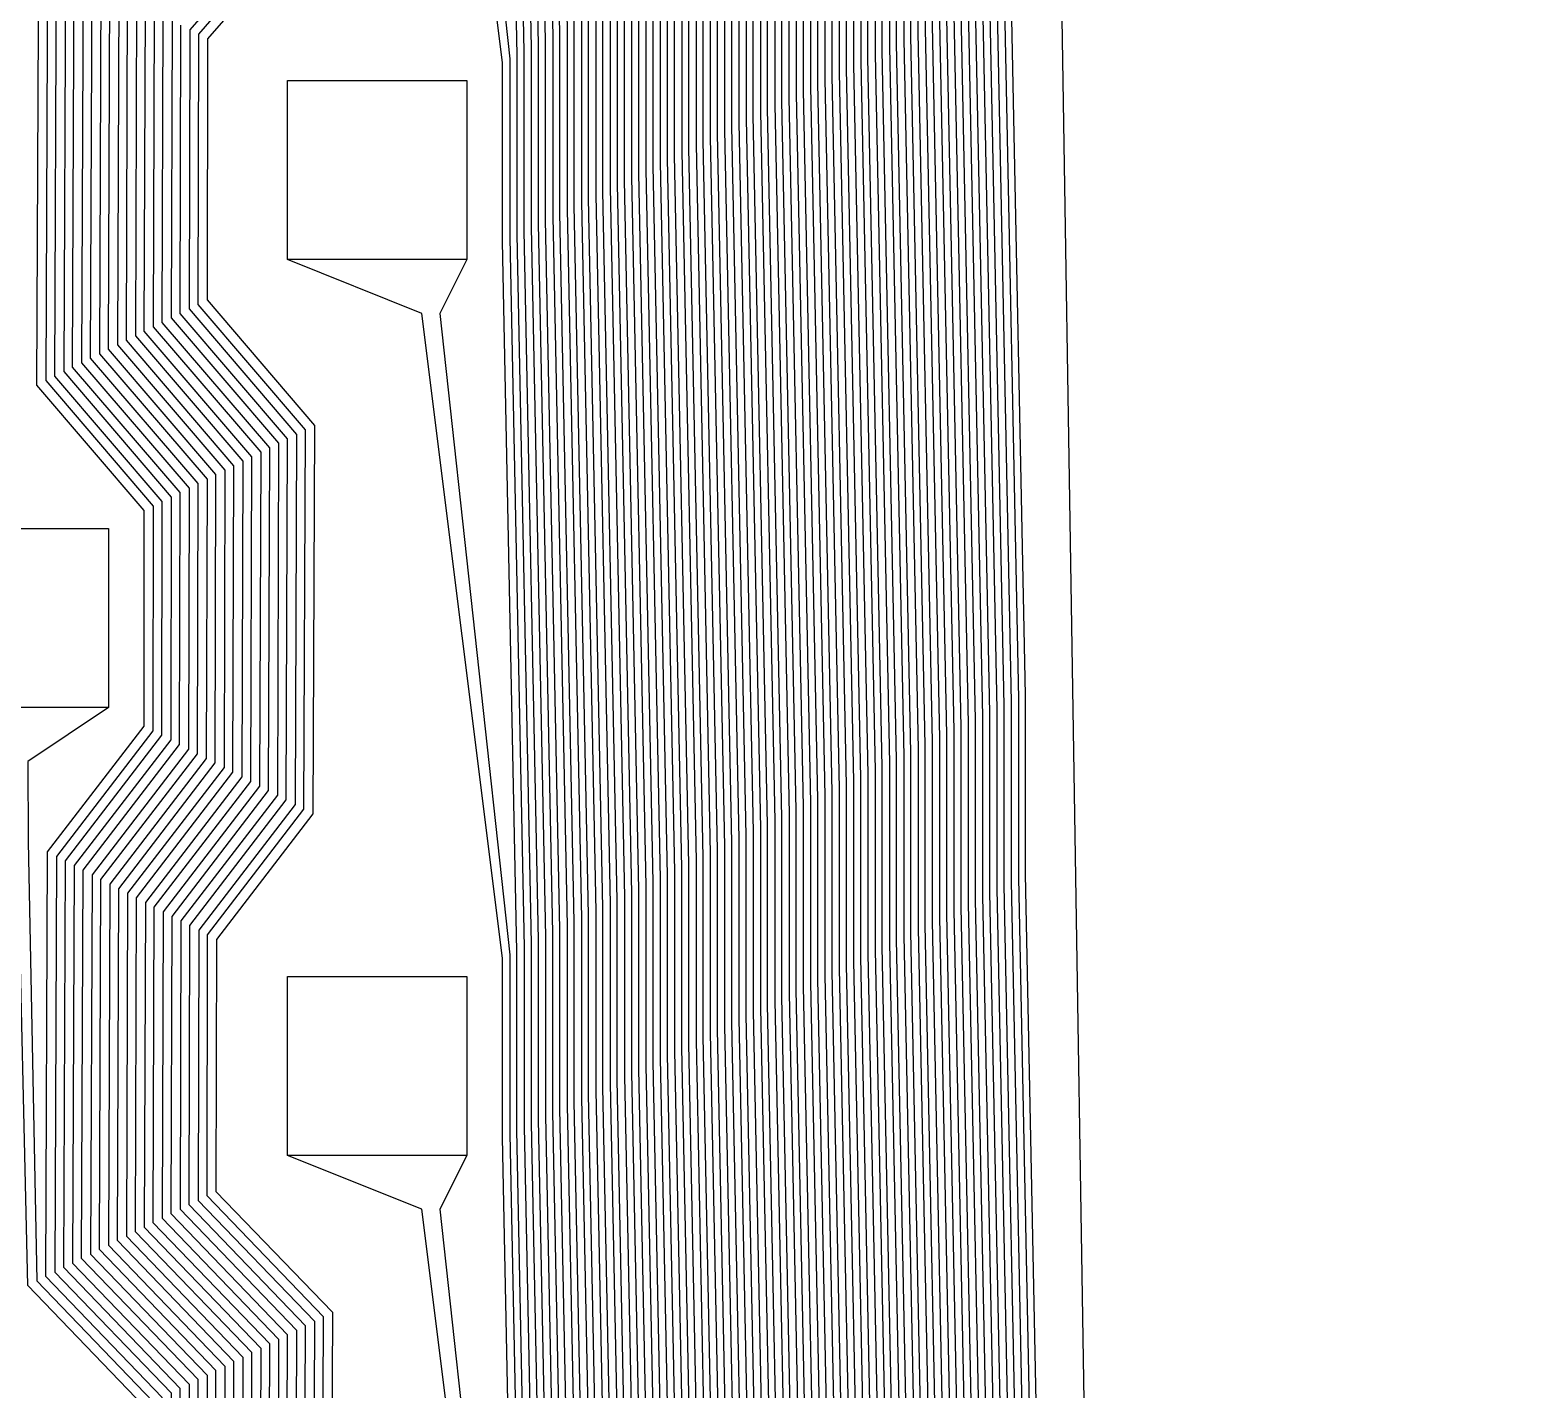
# Model space of a CAD drawing. Header units: inches. Extents: x 106592 to 209533, y 57057 to 74911.
# Drawn here: x 173222.5 to 173305.4, y 69613.6 to 69689.5 of the extents above; entities that cross this region are included whole.
import ezdxf

# ---------------------------------------------------------------- set-up
doc = ezdxf.new("R2010")
doc.units = ezdxf.units.IN
doc.header["$MEASUREMENT"] = 0
for name, color, linetype in [('metal', 221, 'Continuous'), ('nitride window', 40, 'Continuous'), ('profile', 140, 'Continuous')]:
    doc.layers.add(name, color=color, linetype=linetype)

msp = doc.modelspace()

# ---------------------------------------------------------------- linework, layer by layer
at = {"layer": 'metal'}
for points in [[(173280.525, 69493.595), (173280.525, 69503.595), (173279.725, 69543.193), (173279.725, 69553.193), (173278.925, 69592.79), (173278.925, 69602.79), (173278.125, 69642.388), (173278.125, 69652.388), (173277.325, 69691.985), (173277.325, 69701.985), (173276.525, 69741.583), (173276.525, 69751.583), (173275.725, 69791.18), (173275.725, 69801.18), (173274.925, 69840.777), (173274.925, 69850.777), (173274.125, 69890.375), (173274.125, 69900.375), (173273.325, 69939.972), (173273.325, 69949.972), (173272.525, 69989.57)], [(173278.525, 69492.589), (173278.525, 69502.589), (173277.725, 69542.186), (173277.725, 69552.186), (173276.925, 69591.784), (173276.925, 69601.784), (173276.125, 69641.381), (173276.125, 69651.381), (173275.325, 69690.979), (173275.325, 69700.979), (173274.525, 69740.576), (173274.525, 69750.576), (173273.725, 69790.174), (173273.725, 69800.174), (173272.925, 69839.771), (173272.925, 69849.771), (173272.125, 69889.369), (173272.125, 69899.369), (173271.325, 69938.966), (173271.325, 69948.966), (173270.525, 69988.563)], [(173270.925, 69988.765), (173271.725, 69949.167), (173271.725, 69939.167), (173272.525, 69899.57), (173272.525, 69889.57), (173273.325, 69849.972), (173273.325, 69839.972), (173274.125, 69800.375), (173274.125, 69790.375), (173274.925, 69750.777), (173274.925, 69740.777), (173275.725, 69701.18), (173275.725, 69691.18), (173276.525, 69651.583), (173276.525, 69641.583), (173277.325, 69601.985), (173277.325, 69591.985), (173278.125, 69552.388), (173278.125, 69542.388), (173278.925, 69502.79), (173278.925, 69492.79)], [(173279.325, 69492.991), (173279.325, 69502.991), (173278.525, 69542.589), (173278.525, 69552.589), (173277.725, 69592.186), (173277.725, 69602.186), (173276.925, 69641.784), (173276.925, 69651.784), (173276.125, 69691.381), (173276.125, 69701.381), (173275.325, 69740.979), (173275.325, 69750.979), (173274.525, 69790.576), (173274.525, 69800.576), (173273.725, 69840.174), (173273.725, 69850.174), (173272.925, 69889.771), (173272.925, 69899.771), (173272.125, 69939.369), (173272.125, 69949.369), (173271.325, 69988.966)], [(173271.725, 69989.167), (173272.525, 69949.57), (173272.525, 69939.57), (173273.325, 69899.972), (173273.325, 69889.972), (173274.125, 69850.375), (173274.125, 69840.375), (173274.925, 69800.777), (173274.925, 69790.777), (173275.725, 69751.18), (173275.725, 69741.18), (173276.525, 69701.583), (173276.525, 69691.583), (173277.325, 69651.985), (173277.325, 69641.985), (173278.125, 69602.388), (173278.125, 69592.388), (173278.925, 69552.79), (173278.925, 69542.79), (173279.725, 69503.193), (173279.725, 69493.193)], [(173272.125, 69989.369), (173272.925, 69949.771), (173272.925, 69939.771), (173273.725, 69900.174), (173273.725, 69890.174), (173274.525, 69850.576), (173274.525, 69840.576), (173275.325, 69800.979), (173275.325, 69790.979), (173276.125, 69751.381), (173276.125, 69741.381), (173276.925, 69701.784), (173276.925, 69691.784), (173277.725, 69652.186), (173277.725, 69642.186), (173278.525, 69602.589), (173278.525, 69592.589), (173279.325, 69552.991), (173279.325, 69542.991), (173280.125, 69503.394), (173280.125, 69493.394)], [(173276.925, 69491.784), (173276.925, 69501.784), (173276.125, 69541.381), (173276.125, 69551.381), (173275.325, 69590.979), (173275.325, 69600.979), (173274.525, 69640.576), (173274.525, 69650.576), (173273.725, 69690.174), (173273.725, 69700.174), (173272.925, 69739.771), (173272.925, 69749.771), (173272.125, 69789.369), (173272.125, 69799.369), (173271.325, 69838.966), (173271.325, 69848.966), (173270.525, 69888.563), (173270.525, 69898.563), (173269.725, 69938.161), (173269.725, 69948.161), (173268.925, 69987.758)], [(173269.325, 69987.96), (173270.125, 69948.362), (173270.125, 69938.362), (173270.925, 69898.765), (173270.925, 69888.765), (173271.725, 69849.167), (173271.725, 69839.167), (173272.525, 69799.57), (173272.525, 69789.57), (173273.325, 69749.972), (173273.325, 69739.972), (173274.125, 69700.375), (173274.125, 69690.375), (173274.925, 69650.777), (173274.925, 69640.777), (173275.725, 69601.18), (173275.725, 69591.18), (173276.525, 69551.583), (173276.525, 69541.583), (173277.325, 69501.985), (173277.325, 69491.985)], [(173277.725, 69492.186), (173277.725, 69502.186), (173276.925, 69541.784), (173276.925, 69551.784), (173276.125, 69591.381), (173276.125, 69601.381), (173275.325, 69640.979), (173275.325, 69650.979), (173274.525, 69690.576), (173274.525, 69700.576), (173273.725, 69740.174), (173273.725, 69750.174), (173272.925, 69789.771), (173272.925, 69799.771), (173272.125, 69839.369), (173272.125, 69849.369), (173271.325, 69888.966), (173271.325, 69898.966), (173270.525, 69938.563), (173270.525, 69948.563), (173269.725, 69988.161)], [(173270.125, 69988.362), (173270.925, 69948.765), (173270.925, 69938.765), (173271.725, 69899.167), (173271.725, 69889.167), (173272.525, 69849.57), (173272.525, 69839.57), (173273.325, 69799.972), (173273.325, 69789.972), (173274.125, 69750.375), (173274.125, 69740.375), (173274.925, 69700.777), (173274.925, 69690.777), (173275.725, 69651.18), (173275.725, 69641.18), (173276.525, 69601.583), (173276.525, 69591.583), (173277.325, 69551.985), (173277.325, 69541.985), (173278.125, 69502.388), (173278.125, 69492.388)], [(173275.325, 69490.979), (173275.325, 69500.979), (173274.525, 69540.576), (173274.525, 69550.576), (173273.725, 69590.174), (173273.725, 69600.174), (173272.925, 69639.771), (173272.925, 69649.771), (173272.125, 69689.369), (173272.125, 69699.369), (173271.325, 69738.966), (173271.325, 69748.966), (173270.525, 69788.563), (173270.525, 69798.563), (173269.725, 69838.161), (173269.725, 69848.161), (173268.925, 69887.758), (173268.925, 69897.758), (173268.125, 69937.356), (173268.125, 69947.356), (173267.325, 69986.953)], [(173267.725, 69987.154), (173268.525, 69947.557), (173268.525, 69937.557), (173269.325, 69897.96), (173269.325, 69887.96), (173270.125, 69848.362), (173270.125, 69838.362), (173270.925, 69798.765), (173270.925, 69788.765), (173271.725, 69749.167), (173271.725, 69739.167), (173272.525, 69699.57), (173272.525, 69689.57), (173273.325, 69649.972), (173273.325, 69639.972), (173274.125, 69600.375), (173274.125, 69590.375), (173274.925, 69550.777), (173274.925, 69540.777), (173275.725, 69501.18), (173275.725, 69491.18)], [(173276.125, 69491.381), (173276.125, 69501.381), (173275.325, 69540.979), (173275.325, 69550.979), (173274.525, 69590.576), (173274.525, 69600.576), (173273.725, 69640.174), (173273.725, 69650.174), (173272.925, 69689.771), (173272.925, 69699.771), (173272.125, 69739.369), (173272.125, 69749.369), (173271.325, 69788.966), (173271.325, 69798.966), (173270.525, 69838.563), (173270.525, 69848.563), (173269.725, 69888.161), (173269.725, 69898.161), (173268.925, 69937.758), (173268.925, 69947.758), (173268.125, 69987.356)], [(173268.525, 69987.557), (173269.325, 69947.96), (173269.325, 69937.96), (173270.125, 69898.362), (173270.125, 69888.362), (173270.925, 69848.765), (173270.925, 69838.765), (173271.725, 69799.167), (173271.725, 69789.167), (173272.525, 69749.57), (173272.525, 69739.57), (173273.325, 69699.972), (173273.325, 69689.972), (173274.125, 69650.375), (173274.125, 69640.375), (173274.925, 69600.777), (173274.925, 69590.777), (173275.725, 69551.18), (173275.725, 69541.18), (173276.525, 69501.583), (173276.525, 69491.583)], [(173265.725, 69986.148), (173266.525, 69946.551), (173266.525, 69936.551), (173267.325, 69896.953), (173267.325, 69886.953), (173268.125, 69847.356), (173268.125, 69837.356), (173268.925, 69797.758), (173268.925, 69787.758), (173269.725, 69748.161), (173269.725, 69738.161), (173270.525, 69698.563), (173270.525, 69688.563), (173271.325, 69648.966), (173271.325, 69638.966), (173272.125, 69599.369), (173272.125, 69589.369), (173272.925, 69549.771), (173272.925, 69539.771), (173273.725, 69500.174), (173273.725, 69490.174)], [(173274.125, 69490.375), (173274.125, 69500.375), (173273.325, 69539.972), (173273.325, 69549.972), (173272.525, 69589.57), (173272.525, 69599.57), (173271.725, 69639.167), (173271.725, 69649.167), (173270.925, 69688.765), (173270.925, 69698.765), (173270.125, 69738.362), (173270.125, 69748.362), (173269.325, 69787.96), (173269.325, 69797.96), (173268.525, 69837.557), (173268.525, 69847.557), (173267.725, 69887.154), (173267.725, 69897.154), (173266.925, 69936.752), (173266.925, 69946.752), (173266.125, 69986.349)], [(173266.525, 69986.551), (173267.325, 69946.953), (173267.325, 69936.953), (173268.125, 69897.356), (173268.125, 69887.356), (173268.925, 69847.758), (173268.925, 69837.758), (173269.725, 69798.161), (173269.725, 69788.161), (173270.525, 69748.563), (173270.525, 69738.563), (173271.325, 69698.966), (173271.325, 69688.966), (173272.125, 69649.369), (173272.125, 69639.369), (173272.925, 69599.771), (173272.925, 69589.771), (173273.725, 69550.174), (173273.725, 69540.174), (173274.525, 69500.576), (173274.525, 69490.576)], [(173274.925, 69490.777), (173274.925, 69500.777), (173274.125, 69540.375), (173274.125, 69550.375), (173273.325, 69589.972), (173273.325, 69599.972), (173272.525, 69639.57), (173272.525, 69649.57), (173271.725, 69689.167), (173271.725, 69699.167), (173270.925, 69738.765), (173270.925, 69748.765), (173270.125, 69788.362), (173270.125, 69798.362), (173269.325, 69837.96), (173269.325, 69847.96), (173268.525, 69887.557), (173268.525, 69897.557), (173267.725, 69937.154), (173267.725, 69947.154), (173266.925, 69986.752)], [(173264.125, 69985.343), (173264.925, 69945.746), (173264.925, 69935.746), (173265.725, 69896.148), (173265.725, 69886.148), (173266.525, 69846.551), (173266.525, 69836.551), (173267.325, 69796.953), (173267.325, 69786.953), (173268.125, 69747.356), (173268.125, 69737.356), (173268.925, 69697.758), (173268.925, 69687.758), (173269.725, 69648.161), (173269.725, 69638.161), (173270.525, 69598.563), (173270.525, 69588.563), (173271.325, 69548.966), (173271.325, 69538.966), (173272.125, 69499.369), (173272.125, 69489.369)], [(173272.525, 69489.57), (173272.525, 69499.57), (173271.725, 69539.167), (173271.725, 69549.167), (173270.925, 69588.765), (173270.925, 69598.765), (173270.125, 69638.362), (173270.125, 69648.362), (173269.325, 69687.96), (173269.325, 69697.96), (173268.525, 69737.557), (173268.525, 69747.557), (173267.725, 69787.154), (173267.725, 69797.154), (173266.925, 69836.752), (173266.925, 69846.752), (173266.125, 69886.349), (173266.125, 69896.349), (173265.325, 69935.947), (173265.325, 69945.947), (173264.525, 69985.544)], [(173264.925, 69985.746), (173265.725, 69946.148), (173265.725, 69936.148), (173266.525, 69896.551), (173266.525, 69886.551), (173267.325, 69846.953), (173267.325, 69836.953), (173268.125, 69797.356), (173268.125, 69787.356), (173268.925, 69747.758), (173268.925, 69737.758), (173269.725, 69698.161), (173269.725, 69688.161), (173270.525, 69648.563), (173270.525, 69638.563), (173271.325, 69598.966), (173271.325, 69588.966), (173272.125, 69549.369), (173272.125, 69539.369), (173272.925, 69499.771), (173272.925, 69489.771)], [(173273.325, 69489.972), (173273.325, 69499.972), (173272.525, 69539.57), (173272.525, 69549.57), (173271.725, 69589.167), (173271.725, 69599.167), (173270.925, 69638.765), (173270.925, 69648.765), (173270.125, 69688.362), (173270.125, 69698.362), (173269.325, 69737.96), (173269.325, 69747.96), (173268.525, 69787.557), (173268.525, 69797.557), (173267.725, 69837.154), (173267.725, 69847.154), (173266.925, 69886.752), (173266.925, 69896.752), (173266.125, 69936.349), (173266.125, 69946.349), (173265.325, 69985.947)], [(173270.525, 69488.563), (173270.525, 69498.563), (173269.725, 69538.161), (173269.725, 69548.161), (173268.925, 69587.758), (173268.925, 69597.758), (173268.125, 69637.356), (173268.125, 69647.356), (173267.325, 69686.953), (173267.325, 69696.953), (173266.525, 69736.551), (173266.525, 69746.551), (173265.725, 69786.148), (173265.725, 69796.148), (173264.925, 69835.746), (173264.925, 69845.746), (173264.125, 69885.343), (173264.125, 69895.343), (173263.325, 69934.94), (173263.325, 69944.94), (173262.525, 69984.538)], [(173262.925, 69984.739), (173263.725, 69945.142), (173263.725, 69935.142), (173264.525, 69895.544), (173264.525, 69885.544), (173265.325, 69845.947), (173265.325, 69835.947), (173266.125, 69796.349), (173266.125, 69786.349), (173266.925, 69746.752), (173266.925, 69736.752), (173267.725, 69697.154), (173267.725, 69687.154), (173268.525, 69647.557), (173268.525, 69637.557), (173269.325, 69597.96), (173269.325, 69587.96), (173270.125, 69548.362), (173270.125, 69538.362), (173270.925, 69498.765), (173270.925, 69488.765)], [(173271.325, 69488.966), (173271.325, 69498.966), (173270.525, 69538.563), (173270.525, 69548.563), (173269.725, 69588.161), (173269.725, 69598.161), (173268.925, 69637.758), (173268.925, 69647.758), (173268.125, 69687.356), (173268.125, 69697.356), (173267.325, 69736.953), (173267.325, 69746.953), (173266.525, 69786.551), (173266.525, 69796.551), (173265.725, 69836.148), (173265.725, 69846.148), (173264.925, 69885.746), (173264.925, 69895.746), (173264.125, 69935.343), (173264.125, 69945.343), (173263.325, 69984.94)], [(173263.725, 69985.142), (173264.525, 69945.544), (173264.525, 69935.544), (173265.325, 69895.947), (173265.325, 69885.947), (173266.125, 69846.349), (173266.125, 69836.349), (173266.925, 69796.752), (173266.925, 69786.752), (173267.725, 69747.154), (173267.725, 69737.154), (173268.525, 69697.557), (173268.525, 69687.557), (173269.325, 69647.96), (173269.325, 69637.96), (173270.125, 69598.362), (173270.125, 69588.362), (173270.925, 69548.765), (173270.925, 69538.765), (173271.725, 69499.167), (173271.725, 69489.167)], [(173268.925, 69487.758), (173268.925, 69497.758), (173268.125, 69537.356), (173268.125, 69547.356), (173267.325, 69586.953), (173267.325, 69596.953), (173266.525, 69636.551), (173266.525, 69646.551), (173265.725, 69686.148), (173265.725, 69696.148), (173264.925, 69735.746), (173264.925, 69745.746), (173264.125, 69785.343), (173264.125, 69795.343), (173263.325, 69834.94), (173263.325, 69844.94), (173262.525, 69884.538), (173262.525, 69894.538), (173261.725, 69934.135), (173261.725, 69944.135), (173260.925, 69983.733)], [(173261.325, 69983.934), (173262.125, 69944.337), (173262.125, 69934.337), (173262.925, 69894.739), (173262.925, 69884.739), (173263.725, 69845.142), (173263.725, 69835.142), (173264.525, 69795.544), (173264.525, 69785.544), (173265.325, 69745.947), (173265.325, 69735.947), (173266.125, 69696.349), (173266.125, 69686.349), (173266.925, 69646.752), (173266.925, 69636.752), (173267.725, 69597.154), (173267.725, 69587.154), (173268.525, 69547.557), (173268.525, 69537.557), (173269.325, 69497.96), (173269.325, 69487.96)], [(173269.725, 69488.161), (173269.725, 69498.161), (173268.925, 69537.758), (173268.925, 69547.758), (173268.125, 69587.356), (173268.125, 69597.356), (173267.325, 69636.953), (173267.325, 69646.953), (173266.525, 69686.551), (173266.525, 69696.551), (173265.725, 69736.148), (173265.725, 69746.148), (173264.925, 69785.746), (173264.925, 69795.746), (173264.125, 69835.343), (173264.125, 69845.343), (173263.325, 69884.94), (173263.325, 69894.94), (173262.525, 69934.538), (173262.525, 69944.538), (173261.725, 69984.135)], [(173262.125, 69984.337), (173262.925, 69944.739), (173262.925, 69934.739), (173263.725, 69895.142), (173263.725, 69885.142), (173264.525, 69845.544), (173264.525, 69835.544), (173265.325, 69795.947), (173265.325, 69785.947), (173266.125, 69746.349), (173266.125, 69736.349), (173266.925, 69696.752), (173266.925, 69686.752), (173267.725, 69647.154), (173267.725, 69637.154), (173268.525, 69597.557), (173268.525, 69587.557), (173269.325, 69547.96), (173269.325, 69537.96), (173270.125, 69498.362), (173270.125, 69488.362)], [(173259.325, 69982.928), (173260.125, 69943.33), (173260.125, 69933.33), (173260.925, 69893.733), (173260.925, 69883.733), (173261.725, 69844.135), (173261.725, 69834.135), (173262.525, 69794.538), (173262.525, 69784.538), (173263.325, 69744.94), (173263.325, 69734.94), (173264.125, 69695.343), (173264.125, 69685.343), (173264.925, 69645.746), (173264.925, 69635.746), (173265.725, 69596.148), (173265.725, 69586.148), (173266.525, 69546.551), (173266.525, 69536.551), (173267.325, 69496.953), (173267.325, 69486.953)], [(173267.725, 69487.154), (173267.725, 69497.154), (173266.925, 69536.752), (173266.925, 69546.752), (173266.125, 69586.349), (173266.125, 69596.349), (173265.325, 69635.947), (173265.325, 69645.947), (173264.525, 69685.544), (173264.525, 69695.544), (173263.725, 69735.142), (173263.725, 69745.142), (173262.925, 69784.739), (173262.925, 69794.739), (173262.125, 69834.337), (173262.125, 69844.337), (173261.325, 69883.934), (173261.325, 69893.934), (173260.525, 69933.532), (173260.525, 69943.532), (173259.725, 69983.129)], [(173268.125, 69487.356), (173268.125, 69497.356), (173267.325, 69536.953), (173267.325, 69546.953), (173266.525, 69586.551), (173266.525, 69596.551), (173265.725, 69636.148), (173265.725, 69646.148), (173264.925, 69685.746), (173264.925, 69695.746), (173264.125, 69735.343), (173264.125, 69745.343), (173263.325, 69784.94), (173263.325, 69794.94), (173262.525, 69834.538), (173262.525, 69844.538), (173261.725, 69884.135), (173261.725, 69894.135), (173260.925, 69933.733), (173260.925, 69943.733), (173260.125, 69983.33)], [(173260.525, 69983.532), (173261.325, 69943.934), (173261.325, 69933.934), (173262.125, 69894.337), (173262.125, 69884.337), (173262.925, 69844.739), (173262.925, 69834.739), (173263.725, 69795.142), (173263.725, 69785.142), (173264.525, 69745.544), (173264.525, 69735.544), (173265.325, 69695.947), (173265.325, 69685.947), (173266.125, 69646.349), (173266.125, 69636.349), (173266.925, 69596.752), (173266.925, 69586.752), (173267.725, 69547.154), (173267.725, 69537.154), (173268.525, 69497.557), (173268.525, 69487.557)], [(173257.325, 69981.921), (173258.125, 69942.324), (173258.125, 69932.324), (173258.925, 69892.726), (173258.925, 69882.726), (173259.725, 69843.129), (173259.725, 69833.129), (173260.525, 69793.532), (173260.525, 69783.532), (173261.325, 69743.934), (173261.325, 69733.934), (173262.125, 69694.337), (173262.125, 69684.337), (173262.925, 69644.739), (173262.925, 69634.739), (173263.725, 69595.142), (173263.725, 69585.142), (173264.525, 69545.544), (173264.525, 69535.544), (173265.325, 69495.947), (173265.325, 69485.947)], [(173257.725, 69982.123), (173258.525, 69942.525), (173258.525, 69932.525), (173259.325, 69892.928), (173259.325, 69882.928), (173260.125, 69843.33), (173260.125, 69833.33), (173260.925, 69793.733), (173260.925, 69783.733), (173261.725, 69744.135), (173261.725, 69734.135), (173262.525, 69694.538), (173262.525, 69684.538), (173263.325, 69644.94), (173263.325, 69634.94), (173264.125, 69595.343), (173264.125, 69585.343), (173264.925, 69545.746), (173264.925, 69535.746), (173265.725, 69496.148), (173265.725, 69486.148)], [(173266.125, 69486.349), (173266.125, 69496.349), (173265.325, 69535.947), (173265.325, 69545.947), (173264.525, 69585.544), (173264.525, 69595.544), (173263.725, 69635.142), (173263.725, 69645.142), (173262.925, 69684.739), (173262.925, 69694.739), (173262.125, 69734.337), (173262.125, 69744.337), (173261.325, 69783.934), (173261.325, 69793.934), (173260.525, 69833.532), (173260.525, 69843.532), (173259.725, 69883.129), (173259.725, 69893.129), (173258.925, 69932.726), (173258.925, 69942.726), (173258.125, 69982.324)], [(173258.525, 69982.525), (173259.325, 69942.928), (173259.325, 69932.928), (173260.125, 69893.33), (173260.125, 69883.33), (173260.925, 69843.733), (173260.925, 69833.733), (173261.725, 69794.135), (173261.725, 69784.135), (173262.525, 69744.538), (173262.525, 69734.538), (173263.325, 69694.94), (173263.325, 69684.94), (173264.125, 69645.343), (173264.125, 69635.343), (173264.925, 69595.746), (173264.925, 69585.746), (173265.725, 69546.148), (173265.725, 69536.148), (173266.525, 69496.551), (173266.525, 69486.551)], [(173266.925, 69486.752), (173266.925, 69496.752), (173266.125, 69536.349), (173266.125, 69546.349), (173265.325, 69585.947), (173265.325, 69595.947), (173264.525, 69635.544), (173264.525, 69645.544), (173263.725, 69685.142), (173263.725, 69695.142), (173262.925, 69734.739), (173262.925, 69744.739), (173262.125, 69784.337), (173262.125, 69794.337), (173261.325, 69833.934), (173261.325, 69843.934), (173260.525, 69883.532), (173260.525, 69893.532), (173259.725, 69933.129), (173259.725, 69943.129), (173258.925, 69982.726)], [(173255.725, 69981.116), (173256.525, 69941.519), (173256.525, 69931.519), (173257.325, 69891.921), (173257.325, 69881.921), (173258.125, 69842.324), (173258.125, 69832.324), (173258.925, 69792.726), (173258.925, 69782.726), (173259.725, 69743.129), (173259.725, 69733.129), (173260.525, 69693.532), (173260.525, 69683.532), (173261.325, 69643.934), (173261.325, 69633.934), (173262.125, 69594.337), (173262.125, 69584.337), (173262.925, 69544.739), (173262.925, 69534.739), (173263.725, 69495.142), (173263.725, 69485.142)], [(173264.125, 69485.343), (173264.125, 69495.343), (173263.325, 69534.94), (173263.325, 69544.94), (173262.525, 69584.538), (173262.525, 69594.538), (173261.725, 69634.135), (173261.725, 69644.135), (173260.925, 69683.733), (173260.925, 69693.733), (173260.125, 69733.33), (173260.125, 69743.33), (173259.325, 69782.928), (173259.325, 69792.928), (173258.525, 69832.525), (173258.525, 69842.525), (173257.725, 69882.123), (173257.725, 69892.123), (173256.925, 69931.72), (173256.925, 69941.72), (173256.125, 69981.318)], [(173256.525, 69981.519), (173257.325, 69941.921), (173257.325, 69931.921), (173258.125, 69892.324), (173258.125, 69882.324), (173258.925, 69842.726), (173258.925, 69832.726), (173259.725, 69793.129), (173259.725, 69783.129), (173260.525, 69743.532), (173260.525, 69733.532), (173261.325, 69693.934), (173261.325, 69683.934), (173262.125, 69644.337), (173262.125, 69634.337), (173262.925, 69594.739), (173262.925, 69584.739), (173263.725, 69545.142), (173263.725, 69535.142), (173264.525, 69495.544), (173264.525, 69485.544)], [(173264.925, 69485.746), (173264.925, 69495.746), (173264.125, 69535.343), (173264.125, 69545.343), (173263.325, 69584.94), (173263.325, 69594.94), (173262.525, 69634.538), (173262.525, 69644.538), (173261.725, 69684.135), (173261.725, 69694.135), (173260.925, 69733.733), (173260.925, 69743.733), (173260.125, 69783.33), (173260.125, 69793.33), (173259.325, 69832.928), (173259.325, 69842.928), (173258.525, 69882.525), (173258.525, 69892.525), (173257.725, 69932.123), (173257.725, 69942.123), (173256.925, 69981.72)], [(173254.125, 69980.311), (173254.925, 69940.714), (173254.925, 69930.714), (173255.725, 69891.116), (173255.725, 69881.116), (173256.525, 69841.519), (173256.525, 69831.519), (173257.325, 69791.921), (173257.325, 69781.921), (173258.125, 69742.324), (173258.125, 69732.324), (173258.925, 69692.726), (173258.925, 69682.726), (173259.725, 69643.129), (173259.725, 69633.129), (173260.525, 69593.532), (173260.525, 69583.532), (173261.325, 69543.934), (173261.325, 69533.934), (173262.125, 69494.337), (173262.125, 69484.337)], [(173262.525, 69484.538), (173262.525, 69494.538), (173261.725, 69534.135), (173261.725, 69544.135), (173260.925, 69583.733), (173260.925, 69593.733), (173260.125, 69633.33), (173260.125, 69643.33), (173259.325, 69682.928), (173259.325, 69692.928), (173258.525, 69732.525), (173258.525, 69742.525), (173257.725, 69782.123), (173257.725, 69792.123), (173256.925, 69831.72), (173256.925, 69841.72), (173256.125, 69881.318), (173256.125, 69891.318), (173255.325, 69930.915), (173255.325, 69940.915), (173254.525, 69980.512)], [(173254.925, 69980.714), (173255.725, 69941.116), (173255.725, 69931.116), (173256.525, 69891.519), (173256.525, 69881.519), (173257.325, 69841.921), (173257.325, 69831.921), (173258.125, 69792.324), (173258.125, 69782.324), (173258.925, 69742.726), (173258.925, 69732.726), (173259.725, 69693.129), (173259.725, 69683.129), (173260.525, 69643.532), (173260.525, 69633.532), (173261.325, 69593.934), (173261.325, 69583.934), (173262.125, 69544.337), (173262.125, 69534.337), (173262.925, 69494.739), (173262.925, 69484.739)], [(173263.325, 69484.94), (173263.325, 69494.94), (173262.525, 69534.538), (173262.525, 69544.538), (173261.725, 69584.135), (173261.725, 69594.135), (173260.925, 69633.733), (173260.925, 69643.733), (173260.125, 69683.33), (173260.125, 69693.33), (173259.325, 69732.928), (173259.325, 69742.928), (173258.525, 69782.525), (173258.525, 69792.525), (173257.725, 69832.123), (173257.725, 69842.123), (173256.925, 69881.72), (173256.925, 69891.72), (173256.125, 69931.318), (173256.125, 69941.318), (173255.325, 69980.915)], [(173260.525, 69493.532), (173259.725, 69533.129), (173259.725, 69543.129), (173258.925, 69582.726), (173258.925, 69592.726), (173258.125, 69632.324), (173258.125, 69642.324), (173257.325, 69681.921), (173257.325, 69691.921), (173256.525, 69731.519), (173256.525, 69741.519), (173255.725, 69781.116), (173255.725, 69791.116), (173254.925, 69830.714), (173254.925, 69840.714), (173254.125, 69880.311), (173254.125, 69890.311), (173253.325, 69929.909), (173253.325, 69939.909), (173252.525, 69979.506)], [(173252.925, 69979.707), (173253.725, 69940.11), (173253.725, 69930.11), (173254.525, 69890.512), (173254.525, 69880.512), (173255.325, 69840.915), (173255.325, 69830.915), (173256.125, 69791.318), (173256.125, 69781.318), (173256.925, 69741.72), (173256.925, 69731.72), (173257.725, 69692.123), (173257.725, 69682.123), (173258.525, 69642.525), (173258.525, 69632.525), (173259.325, 69592.928), (173259.325, 69582.928), (173260.125, 69543.33), (173260.125, 69533.33), (173260.925, 69493.733)], [(173261.325, 69493.934), (173260.525, 69533.532), (173260.525, 69543.532), (173259.725, 69583.129), (173259.725, 69593.129), (173258.925, 69632.726), (173258.925, 69642.726), (173258.125, 69682.324), (173258.125, 69692.324), (173257.325, 69731.921), (173257.325, 69741.921), (173256.525, 69781.519), (173256.525, 69791.519), (173255.725, 69831.116), (173255.725, 69841.116), (173254.925, 69880.714), (173254.925, 69890.714), (173254.125, 69930.311), (173254.125, 69940.311), (173253.325, 69979.909)], [(173261.725, 69494.135), (173260.925, 69533.733), (173260.925, 69543.733), (173260.125, 69583.33), (173260.125, 69593.33), (173259.325, 69632.928), (173259.325, 69642.928), (173258.525, 69682.525), (173258.525, 69692.525), (173257.725, 69732.123), (173257.725, 69742.123), (173256.925, 69781.72), (173256.925, 69791.72), (173256.125, 69831.318), (173256.125, 69841.318), (173255.325, 69880.915), (173255.325, 69890.915), (173254.525, 69930.512), (173254.525, 69940.512), (173253.725, 69980.11)], [(173258.925, 69492.726), (173258.125, 69532.324), (173258.125, 69542.324), (173257.325, 69581.921), (173257.325, 69591.921), (173256.525, 69631.519), (173256.525, 69641.519), (173255.725, 69681.116), (173255.725, 69691.116), (173254.925, 69730.714), (173254.925, 69740.714), (173254.125, 69780.311), (173254.125, 69790.311), (173253.325, 69829.909), (173253.325, 69839.909), (173252.525, 69879.506), (173252.525, 69889.506), (173251.725, 69929.104), (173251.725, 69939.104), (173250.925, 69978.701)], [(173251.325, 69978.902), (173252.125, 69939.305), (173252.125, 69929.305), (173252.925, 69889.707), (173252.925, 69879.707), (173253.725, 69840.11), (173253.725, 69830.11), (173254.525, 69790.512), (173254.525, 69780.512), (173255.325, 69740.915), (173255.325, 69730.915), (173256.125, 69691.318), (173256.125, 69681.318), (173256.925, 69641.72), (173256.925, 69631.72), (173257.725, 69592.123), (173257.725, 69582.123), (173258.525, 69542.525), (173258.525, 69532.525), (173259.325, 69492.928)], [(173259.725, 69493.129), (173258.925, 69532.726), (173258.925, 69542.726), (173258.125, 69582.324), (173258.125, 69592.324), (173257.325, 69631.921), (173257.325, 69641.921), (173256.525, 69681.519), (173256.525, 69691.519), (173255.725, 69731.116), (173255.725, 69741.116), (173254.925, 69780.714), (173254.925, 69790.714), (173254.125, 69830.311), (173254.125, 69840.311), (173253.325, 69879.909), (173253.325, 69889.909), (173252.525, 69929.506), (173252.525, 69939.506), (173251.725, 69979.104)], [(173252.125, 69979.305), (173252.925, 69939.707), (173252.925, 69929.707), (173253.725, 69890.11), (173253.725, 69880.11), (173254.525, 69840.512), (173254.525, 69830.512), (173255.325, 69790.915), (173255.325, 69780.915), (173256.125, 69741.318), (173256.125, 69731.318), (173256.925, 69691.72), (173256.925, 69681.72), (173257.725, 69642.123), (173257.725, 69632.123), (173258.525, 69592.525), (173258.525, 69582.525), (173259.325, 69542.928), (173259.325, 69532.928), (173260.125, 69493.33)], [(173249.325, 69977.896), (173250.125, 69938.298), (173250.125, 69928.298), (173250.925, 69888.701), (173250.925, 69878.701), (173251.725, 69839.104), (173251.725, 69829.104), (173252.525, 69789.506), (173252.525, 69779.506), (173253.325, 69739.909), (173253.325, 69729.909), (173254.125, 69690.311), (173254.125, 69680.311), (173254.925, 69640.714), (173254.925, 69630.714), (173255.725, 69591.116), (173255.725, 69581.116), (173256.525, 69541.519), (173256.525, 69531.519), (173257.325, 69491.921)], [(173257.725, 69492.123), (173256.925, 69531.72), (173256.925, 69541.72), (173256.125, 69581.318), (173256.125, 69591.318), (173255.325, 69630.915), (173255.325, 69640.915), (173254.525, 69680.512), (173254.525, 69690.512), (173253.725, 69730.11), (173253.725, 69740.11), (173252.925, 69779.707), (173252.925, 69789.707), (173252.125, 69829.305), (173252.125, 69839.305), (173251.325, 69878.902), (173251.325, 69888.902), (173250.525, 69928.5), (173250.525, 69938.5), (173249.725, 69978.097)], [(173250.125, 69978.298), (173250.925, 69938.701), (173250.925, 69928.701), (173251.725, 69889.104), (173251.725, 69879.104), (173252.525, 69839.506), (173252.525, 69829.506), (173253.325, 69789.909), (173253.325, 69779.909), (173254.125, 69740.311), (173254.125, 69730.311), (173254.925, 69690.714), (173254.925, 69680.714), (173255.725, 69641.116), (173255.725, 69631.116), (173256.525, 69591.519), (173256.525, 69581.519), (173257.325, 69541.921), (173257.325, 69531.921), (173258.125, 69492.324)], [(173250.525, 69978.5), (173251.325, 69938.902), (173251.325, 69928.902), (173252.125, 69889.305), (173252.125, 69879.305), (173252.925, 69839.707), (173252.925, 69829.707), (173253.725, 69790.11), (173253.725, 69780.11), (173254.525, 69740.512), (173254.525, 69730.512), (173255.325, 69690.915), (173255.325, 69680.915), (173256.125, 69641.318), (173256.125, 69631.318), (173256.925, 69591.72), (173256.925, 69581.72), (173257.725, 69542.123), (173257.725, 69532.123), (173258.525, 69492.525)], [(173256.925, 69491.72), (173256.125, 69531.318), (173256.125, 69541.318), (173255.325, 69580.915), (173255.325, 69590.915), (173254.525, 69630.512), (173254.525, 69640.512), (173253.725, 69680.11), (173253.725, 69690.11), (173252.925, 69729.707), (173252.925, 69739.707), (173252.125, 69779.305), (173252.125, 69789.305), (173251.325, 69828.902), (173251.325, 69838.902), (173250.525, 69878.5), (173250.525, 69888.5), (173249.725, 69928.097), (173249.725, 69938.097), (173248.925, 69977.695)], [(173256.125, 69491.318), (173255.325, 69530.915), (173255.325, 69540.915), (173254.525, 69580.512), (173254.525, 69590.512), (173253.725, 69630.11), (173253.725, 69640.11), (173252.925, 69679.707), (173252.925, 69689.707), (173252.125, 69729.305), (173252.125, 69739.305), (173251.325, 69778.902), (173251.325, 69788.902), (173250.525, 69828.5), (173250.525, 69838.5), (173249.725, 69878.097), (173249.725, 69888.097), (173248.925, 69927.695), (173248.925, 69937.695), (173244.425, 69973.688)], [(173245.425, 69973.688), (173249.325, 69937.896), (173249.325, 69927.896), (173250.125, 69888.298), (173250.125, 69878.298), (173250.925, 69838.701), (173250.925, 69828.701), (173251.725, 69789.104), (173251.725, 69779.104), (173252.525, 69739.506), (173252.525, 69729.506), (173253.325, 69689.909), (173253.325, 69679.909), (173254.125, 69640.311), (173254.125, 69630.311), (173254.925, 69590.714), (173254.925, 69580.714), (173255.725, 69541.116), (173255.725, 69531.116), (173256.525, 69491.519)], [(173249.325, 69827.896), (173250.125, 69788.298), (173250.125, 69778.298), (173250.925, 69738.701), (173250.925, 69728.701), (173251.725, 69689.104), (173251.725, 69679.104), (173252.525, 69639.506), (173252.525, 69629.506), (173253.325, 69589.909), (173253.325, 69579.909), (173254.125, 69540.311), (173254.125, 69530.311), (173254.925, 69490.714)], [(173255.325, 69490.915), (173254.525, 69530.512), (173254.525, 69540.512), (173253.725, 69580.11), (173253.725, 69590.11), (173252.925, 69629.707), (173252.925, 69639.707), (173252.125, 69679.305), (173252.125, 69689.305), (173251.325, 69728.902), (173251.325, 69738.902), (173250.525, 69778.5), (173250.525, 69788.5), (173249.725, 69828.097)], [(173250.125, 69828.298), (173250.925, 69788.701), (173250.925, 69778.701), (173251.725, 69739.104), (173251.725, 69729.104), (173252.525, 69689.506), (173252.525, 69679.506), (173253.325, 69639.909), (173253.325, 69629.909), (173254.125, 69590.311), (173254.125, 69580.311), (173254.925, 69540.714), (173254.925, 69530.714), (173255.725, 69491.116)], [(173254.525, 69490.512), (173253.725, 69530.11), (173253.725, 69540.11), (173252.925, 69579.707), (173252.925, 69589.707), (173252.125, 69629.305), (173252.125, 69639.305), (173251.325, 69678.902), (173251.325, 69688.902), (173250.525, 69728.5), (173250.525, 69738.5), (173249.725, 69778.097), (173249.725, 69788.097), (173248.925, 69827.695)], [(173244.425, 69823.688), (173248.925, 69787.695), (173248.925, 69777.695), (173249.725, 69738.097), (173249.725, 69728.097), (173250.525, 69688.5), (173250.525, 69678.5), (173251.325, 69638.902), (173251.325, 69628.902), (173252.125, 69589.305), (173252.125, 69579.305), (173252.925, 69539.707), (173252.925, 69529.707), (173253.725, 69490.11)], [(173254.125, 69490.311), (173253.325, 69529.909), (173253.325, 69539.909), (173252.525, 69579.506), (173252.525, 69589.506), (173251.725, 69629.104), (173251.725, 69639.104), (173250.925, 69678.701), (173250.925, 69688.701), (173250.125, 69728.298), (173250.125, 69738.298), (173249.325, 69777.896), (173249.325, 69787.896), (173245.425, 69823.688)], [(173252.125, 69489.305), (173251.325, 69528.902), (173251.325, 69538.902), (173250.525, 69578.5), (173250.525, 69588.5), (173249.725, 69628.097), (173249.725, 69638.097), (173248.925, 69677.695), (173248.925, 69687.695), (173244.425, 69723.688), (173236.925, 69726.688), (173236.925, 69736.688), (173246.925, 69736.688), (173246.925, 69726.688), (173245.425, 69723.688), (173249.325, 69687.896), (173249.325, 69677.896), (173250.125, 69638.298), (173250.125, 69628.298), (173250.925, 69588.701), (173250.925, 69578.701), (173251.725, 69539.104), (173251.725, 69529.104), (173252.525, 69489.506)], [(173248.925, 69727.695), (173249.725, 69688.097), (173249.725, 69678.097), (173250.525, 69638.5), (173250.525, 69628.5), (173251.325, 69588.902), (173251.325, 69578.902), (173252.125, 69539.305), (173252.125, 69529.305), (173252.925, 69489.707)], [(173253.325, 69489.909), (173252.525, 69529.506), (173252.525, 69539.506), (173251.725, 69579.104), (173251.725, 69589.104), (173250.925, 69628.701), (173250.925, 69638.701), (173250.125, 69678.298), (173250.125, 69688.298), (173249.325, 69727.896)], [(173237.344, 69696.279), (173231.468, 69689.521), (173231.425, 69673.938), (173237.425, 69666.938), (173237.344, 69646.279), (173231.964, 69639.264), (173231.925, 69624.188), (173238.425, 69617.438), (173238.337, 69595.764), (173231.964, 69589.264), (173231.925, 69574.188), (173238.425, 69567.438), (173238.337, 69545.764), (173232.46, 69539.006), (173232.425, 69524.438), (173239.925, 69518.188), (173239.825, 69494.992), (173233.452, 69488.491)], [(173233.948, 69488.234), (173240.321, 69494.734), (173240.425, 69518.438), (173232.925, 69524.688), (173232.956, 69538.749), (173238.833, 69545.507), (173238.925, 69567.688), (173232.425, 69574.438), (173232.46, 69589.006), (173238.833, 69595.507), (173238.925, 69617.688), (173232.425, 69624.438), (173232.46, 69639.006), (173237.84, 69646.022), (173237.925, 69667.188), (173231.925, 69674.188), (173231.964, 69689.264), (173237.84, 69696.022)], [(173238.337, 69695.764), (173232.46, 69689.006), (173232.425, 69674.438), (173238.425, 69667.438), (173238.337, 69645.764), (173232.956, 69638.749), (173232.925, 69624.688), (173239.425, 69617.938), (173239.329, 69595.249), (173232.956, 69588.749), (173232.925, 69574.688), (173239.425, 69567.938), (173239.329, 69545.249), (173233.452, 69538.491), (173233.425, 69524.938), (173240.925, 69518.688), (173240.817, 69494.477), (173234.444, 69487.976)], [(173225.018, 69492.87), (173231.39, 69499.37), (173231.425, 69513.938), (173223.925, 69520.188), (173224.025, 69543.385), (173229.902, 69550.143), (173229.925, 69563.188), (173223.425, 69569.938), (173223.529, 69593.642), (173229.902, 69600.143), (173229.925, 69613.188), (173223.425, 69619.938), (173223.529, 69643.642), (173228.91, 69650.658), (173228.925, 69662.688), (173222.925, 69669.688), (173223.033, 69693.9)], [(173223.529, 69693.642), (173223.425, 69669.938), (173229.425, 69662.938), (173229.406, 69650.4), (173224.025, 69643.385), (173223.925, 69620.188), (173230.425, 69613.438), (173230.398, 69599.885), (173224.025, 69593.385), (173223.925, 69570.188), (173230.425, 69563.438), (173230.398, 69549.885), (173224.521, 69543.127), (173224.425, 69520.438), (173231.925, 69514.188), (173231.887, 69499.113), (173225.514, 69492.612)], [(173226.01, 69492.355), (173232.383, 69498.855), (173232.425, 69514.438), (173224.925, 69520.688), (173225.018, 69542.87), (173230.894, 69549.628), (173230.925, 69563.688), (173224.425, 69570.438), (173224.521, 69593.127), (173230.894, 69599.628), (173230.925, 69613.688), (173224.425, 69620.438), (173224.521, 69643.127), (173229.902, 69650.143), (173229.925, 69663.188), (173223.925, 69670.188), (173224.025, 69693.385)], [(173224.521, 69693.127), (173224.425, 69670.438), (173230.425, 69663.438), (173230.398, 69649.885), (173225.018, 69642.87), (173224.925, 69620.688), (173231.425, 69613.938), (173231.39, 69599.37), (173225.018, 69592.87), (173224.925, 69570.688), (173231.425, 69563.938), (173231.39, 69549.37), (173225.514, 69542.612), (173225.425, 69520.938), (173232.925, 69514.688), (173232.879, 69498.597), (173226.506, 69492.097)], [(173227.002, 69491.839), (173233.375, 69498.34), (173233.425, 69514.938), (173225.925, 69521.188), (173226.01, 69542.355), (173231.887, 69549.113), (173231.925, 69564.188), (173225.425, 69570.938), (173225.514, 69592.612), (173231.887, 69599.113), (173231.925, 69614.188), (173225.425, 69620.938), (173225.514, 69642.612), (173230.894, 69649.628), (173230.925, 69663.688), (173224.925, 69670.688), (173225.018, 69692.87)], [(173225.514, 69692.612), (173225.425, 69670.938), (173231.425, 69663.938), (173231.39, 69649.37), (173226.01, 69642.355), (173225.925, 69621.188), (173232.425, 69614.438), (173232.383, 69598.855), (173226.01, 69592.355), (173225.925, 69571.188), (173232.425, 69564.438), (173232.383, 69548.855), (173226.506, 69542.097), (173226.425, 69521.438), (173233.925, 69515.188), (173233.871, 69498.082), (173227.498, 69491.582)], [(173227.994, 69491.324), (173234.367, 69497.825), (173234.425, 69515.438), (173226.925, 69521.688), (173227.002, 69541.839), (173232.879, 69548.597), (173232.925, 69564.688), (173226.425, 69571.438), (173226.506, 69592.097), (173232.879, 69598.597), (173232.925, 69614.688), (173226.425, 69621.438), (173226.506, 69642.097), (173231.887, 69649.113), (173231.925, 69664.188), (173225.925, 69671.188), (173226.01, 69692.355)], [(173226.506, 69692.097), (173226.425, 69671.438), (173232.425, 69664.438), (173232.383, 69648.855), (173227.002, 69641.839), (173226.925, 69621.688), (173233.425, 69614.938), (173233.375, 69598.34), (173227.002, 69591.839), (173226.925, 69571.688), (173233.425, 69564.938), (173233.375, 69548.34), (173227.498, 69541.582), (173227.425, 69521.938), (173234.925, 69515.688), (173234.863, 69497.567), (173228.491, 69491.067)], [(173228.987, 69490.809), (173235.36, 69497.31), (173235.425, 69515.938), (173227.925, 69522.188), (173227.994, 69541.324), (173233.871, 69548.082), (173233.925, 69565.188), (173227.425, 69571.938), (173227.498, 69591.582), (173233.871, 69598.082), (173233.925, 69615.188), (173227.425, 69621.938), (173227.498, 69641.582), (173232.879, 69648.597), (173232.925, 69664.688), (173226.925, 69671.688), (173227.002, 69691.839)], [(173227.498, 69691.582), (173227.425, 69671.938), (173233.425, 69664.938), (173233.375, 69648.34), (173227.994, 69641.324), (173227.925, 69622.188), (173234.425, 69615.438), (173234.367, 69597.825), (173227.994, 69591.324), (173227.925, 69572.188), (173234.425, 69565.438), (173234.367, 69547.825), (173228.491, 69541.067), (173228.425, 69522.438), (173235.925, 69516.188), (173235.856, 69497.052), (173229.483, 69490.552)], [(173229.979, 69490.294), (173236.352, 69496.795), (173236.425, 69516.438), (173228.925, 69522.688), (173228.987, 69540.809), (173234.863, 69547.567), (173234.925, 69565.688), (173228.425, 69572.438), (173228.491, 69591.067), (173234.863, 69597.567), (173234.925, 69615.688), (173228.425, 69622.438), (173228.491, 69641.067), (173233.871, 69648.082), (173233.925, 69665.188), (173227.925, 69672.188), (173227.994, 69691.324)], [(173228.491, 69691.067), (173228.425, 69672.438), (173234.425, 69665.438), (173234.367, 69647.825), (173228.987, 69640.809), (173228.925, 69622.688), (173235.425, 69615.938), (173235.36, 69597.31), (173228.987, 69590.809), (173228.925, 69572.688), (173235.425, 69565.938), (173235.36, 69547.31), (173229.483, 69540.552), (173229.425, 69522.938), (173236.925, 69516.688), (173236.848, 69496.537), (173230.475, 69490.037)], [(173230.971, 69489.779), (173237.344, 69496.279), (173237.425, 69516.938), (173229.925, 69523.188), (173229.979, 69540.294), (173235.856, 69547.052), (173235.925, 69566.188), (173229.425, 69572.938), (173229.483, 69590.552), (173235.856, 69597.052), (173235.925, 69616.188), (173229.425, 69622.938), (173229.483, 69640.552), (173234.863, 69647.567), (173234.925, 69665.688), (173228.925, 69672.688), (173228.987, 69690.809)], [(173229.483, 69690.552), (173229.425, 69672.938), (173235.425, 69665.938), (173235.36, 69647.31), (173229.979, 69640.294), (173229.925, 69623.188), (173236.425, 69616.438), (173236.352, 69596.795), (173229.979, 69590.294), (173229.925, 69573.188), (173236.425, 69566.438), (173236.352, 69546.795), (173230.475, 69540.037), (173230.425, 69523.438), (173237.925, 69517.188), (173237.84, 69496.022), (173231.468, 69489.521)], [(173231.964, 69489.264), (173238.337, 69495.764), (173238.425, 69517.438), (173230.925, 69523.688), (173230.971, 69539.779), (173236.848, 69546.537), (173236.925, 69566.688), (173230.425, 69573.438), (173230.475, 69590.037), (173236.848, 69596.537), (173236.925, 69616.688), (173230.425, 69623.438), (173230.475, 69640.037), (173235.856, 69647.052), (173235.925, 69666.188), (173229.925, 69673.188), (173229.979, 69690.294)], [(173230.475, 69690.037), (173230.425, 69673.438), (173236.425, 69666.438), (173236.352, 69646.795), (173230.971, 69639.779), (173230.925, 69623.688), (173237.425, 69616.938), (173237.344, 69596.279), (173230.971, 69589.779), (173230.925, 69573.688), (173237.425, 69566.938), (173237.344, 69546.279), (173231.468, 69539.521), (173231.425, 69523.938), (173238.925, 69517.688), (173238.833, 69495.507), (173232.46, 69489.006)], [(173232.956, 69488.749), (173239.329, 69495.249), (173239.425, 69517.938), (173231.925, 69524.188), (173231.964, 69539.264), (173237.84, 69546.022), (173237.925, 69567.188), (173231.425, 69573.938), (173231.468, 69589.521), (173237.84, 69596.022), (173237.925, 69617.188), (173231.425, 69623.938), (173231.468, 69639.521), (173236.848, 69646.537), (173236.925, 69666.688), (173230.925, 69673.688), (173230.971, 69689.779)], [(173251.325, 69488.902), (173250.525, 69528.5), (173250.525, 69538.5), (173249.725, 69578.097), (173249.725, 69588.097), (173248.925, 69627.695), (173248.925, 69637.695), (173244.425, 69673.688), (173236.925, 69676.688), (173236.925, 69686.688), (173246.925, 69686.688), (173246.925, 69676.688), (173245.425, 69673.688), (173249.325, 69637.896), (173249.325, 69627.896), (173250.125, 69588.298), (173250.125, 69578.298), (173250.925, 69538.701), (173250.925, 69528.701), (173251.725, 69489.104)], [(173228.925, 69612.688), (173222.425, 69619.438), (173221.842, 69644.518), (173221.425, 69648.688), (173216.925, 69651.688), (173216.925, 69661.688), (173226.925, 69661.688), (173226.925, 69651.688), (173222.425, 69648.688), (173222.438, 69644.209), (173222.925, 69619.688), (173229.425, 69612.938)], [(173250.525, 69488.5), (173249.725, 69528.097), (173249.725, 69538.097), (173248.925, 69577.695), (173248.925, 69587.695), (173244.425, 69623.688), (173236.925, 69626.688), (173236.925, 69636.688), (173246.925, 69636.688), (173246.925, 69626.688), (173245.425, 69623.688), (173249.325, 69587.896), (173249.325, 69577.896), (173250.125, 69538.298), (173250.125, 69528.298), (173250.925, 69488.701)]]:
    msp.add_lwpolyline(points, dxfattribs=at)
at = {"layer": 'nitride window'}
for points in [[(173236.925, 69676.688), (173236.925, 69686.688), (173246.925, 69686.688), (173246.925, 69676.688)], [(173216.925, 69651.688), (173216.925, 69661.688), (173226.925, 69661.688), (173226.925, 69651.688)], [(173236.925, 69626.688), (173236.925, 69636.688), (173246.925, 69636.688), (173246.925, 69626.688)]]:
    msp.add_lwpolyline(points, close=True, dxfattribs=at)
at = {"layer": 'profile'}
msp.add_lwpolyline([(173138.555, 64359.688), (173138.555, 67639.688), (173138.525, 68210.984), (173155.525, 69126.011), (173179.525, 70633.934), (173179.525, 70633.934), (173189.725, 71138.298), (173196.925, 71186.688), (173221.955, 71319.287), (173246.925, 71186.688), (173254.125, 71138.298), (173265.125, 70634.337), (173289.124, 69126.214), (173305.325, 68210.984), (173305.355, 67639.688), (173305.355, 64359.688)], dxfattribs=at)

doc.saveas('drawing.dxf')
